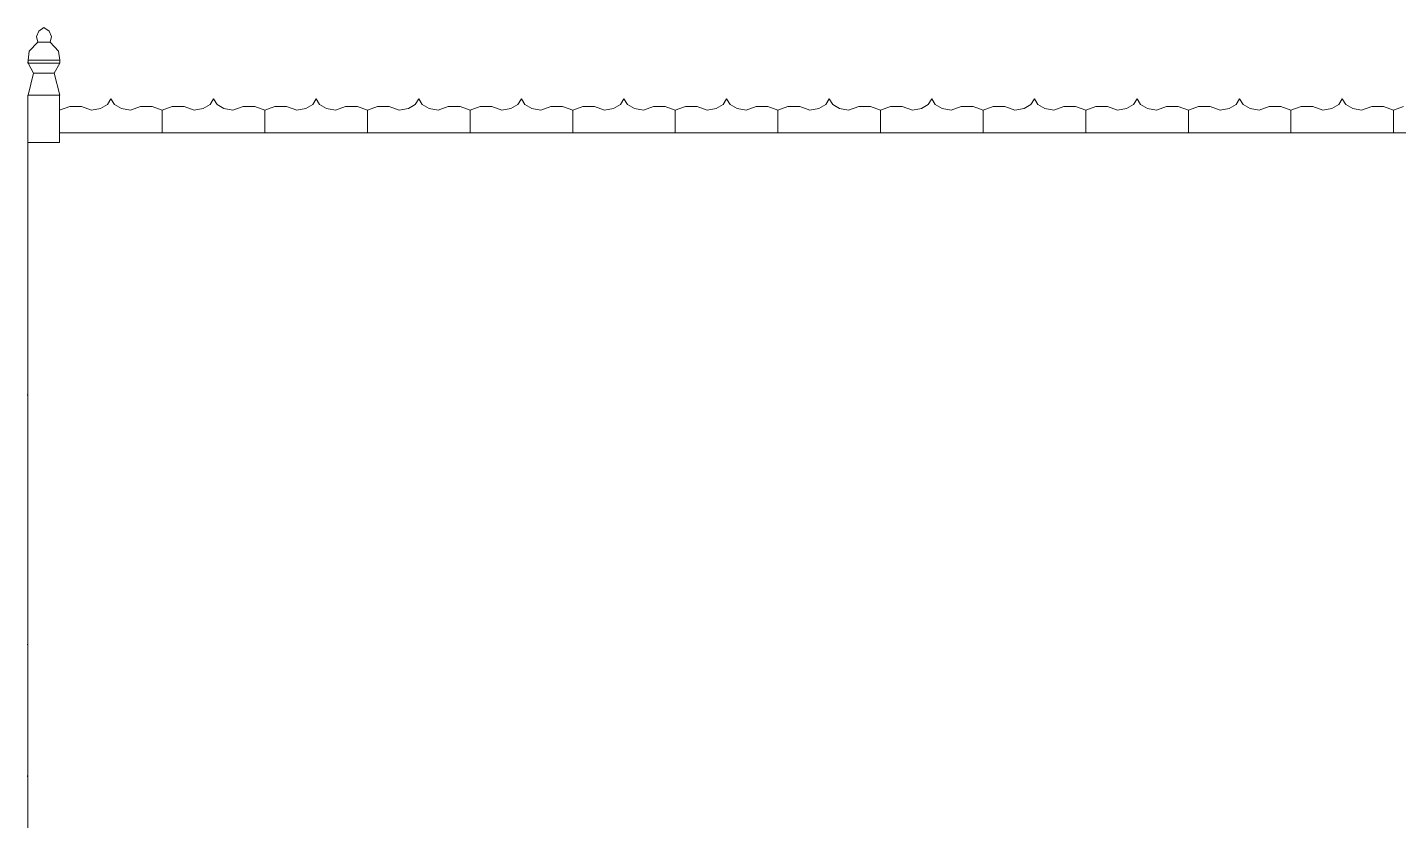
# Model space of a CAD drawing. Header units: inches. Extents: x 16.2 to 49.2, y 7.1 to 20.7.
# Drawn here: x 38.923 to 42.798, y 18.503 to 20.744 of the extents above; entities that cross this region are included whole.
import ezdxf

# ---------------------------------------------------------------- set-up
doc = ezdxf.new("R2010")
doc.units = ezdxf.units.IN
doc.header["$MEASUREMENT"] = 0
doc.layers.add('0inne_gulv', color=252, linetype='Continuous', lineweight=13)

# ---------------------------------------------------------------- blocks, each defined once
blk = doc.blocks.new('DEREK SMALL HOUSE rs')
for p, q in [((-7.2226, 3.1018), (-7.2161, 3.1173)), ((-7.2193, 3.0856), (-7.2226, 3.1018)), ((-7.2161, 3.1173), (-7.2017, 3.1277)), ((-7.2017, 3.1277), (-7.1872, 3.1173)), ((-7.1872, 3.1173), (-7.1807, 3.1018)), ((-7.1807, 3.1018), (-7.184, 3.0856)), ((-7.2431, 3.0606), (-7.2193, 3.0856)), ((-7.2193, 3.0856), (-7.184, 3.0856)), ((-7.184, 3.0856), (-7.1602, 3.0606)), ((-7.2475, 3.0281), (-7.2466, 3.0349)), ((-7.2466, 3.0265), (-7.2475, 3.0281)), ((-7.2466, 3.0349), (-7.2431, 3.0606)), ((-7.2466, 3.0265), (-7.2466, 3.0349)), ((-7.2466, 3.0349), (-7.1567, 3.0349)), ((-7.2309, 2.9988), (-7.2466, 3.0265)), ((-7.2466, 3.0265), (-7.1567, 3.0265)), ((-7.1567, 3.0265), (-7.1724, 2.9988)), ((-7.1602, 3.0606), (-7.1567, 3.0349)), ((-7.1567, 3.0349), (-7.1567, 3.0265)), ((-7.2466, 2.936), (-7.2309, 2.9988)), ((-7.2309, 2.9988), (-7.1724, 2.9988)), ((-7.1724, 2.9988), (-7.1567, 2.936)), ((-7.2475, 2.936), (-7.2466, 2.936)), ((-7.2475, 2.8029), (-7.2475, 2.936)), ((-7.2466, 2.936), (-7.1574, 2.936)), ((-7.1574, 2.936), (-7.1567, 2.936)), ((-7.1574, 2.8936), (-7.1574, 2.936)), ((-7.0418, 2.8988), (-7.0223, 2.9101)), ((-7.0223, 2.9101), (-7.0124, 2.9256)), ((-7.0025, 2.9101), (-7.0124, 2.9256)), ((-6.983, 2.8988), (-7.0025, 2.9101)), ((-6.7518, 2.8988), (-6.7323, 2.9101)), ((-6.7323, 2.9101), (-6.7224, 2.9256)), ((-6.7125, 2.9101), (-6.7224, 2.9256)), ((-6.693, 2.8988), (-6.7125, 2.9101)), ((-6.4619, 2.8988), (-6.4423, 2.9101)), ((-6.4423, 2.9101), (-6.4324, 2.9256)), ((-6.4226, 2.9101), (-6.4324, 2.9256)), ((-6.403, 2.8988), (-6.4226, 2.9101)), ((-6.1719, 2.8988), (-6.1524, 2.9101)), ((-6.1524, 2.9101), (-6.1425, 2.9256)), ((-6.1326, 2.9101), (-6.1425, 2.9256)), ((-6.113, 2.8988), (-6.1326, 2.9101)), ((-5.8819, 2.8988), (-5.8624, 2.9101)), ((-5.8624, 2.9101), (-5.8525, 2.9256)), ((-5.8426, 2.9101), (-5.8525, 2.9256)), ((-5.8231, 2.8988), (-5.8426, 2.9101)), ((-5.5919, 2.8988), (-5.5724, 2.9101)), ((-5.5724, 2.9101), (-5.5625, 2.9256)), ((-5.5526, 2.9101), (-5.5625, 2.9256)), ((-5.5331, 2.8988), (-5.5526, 2.9101)), ((-5.302, 2.8988), (-5.2824, 2.9101)), ((-5.2824, 2.9101), (-5.2725, 2.9256)), ((-5.2626, 2.9101), (-5.2725, 2.9256)), ((-5.2431, 2.8988), (-5.2626, 2.9101)), ((-5.012, 2.8988), (-4.9924, 2.9101)), ((-4.9924, 2.9101), (-4.9826, 2.9256)), ((-4.9727, 2.9101), (-4.9826, 2.9256)), ((-4.9531, 2.8988), (-4.9727, 2.9101)), ((-4.722, 2.8988), (-4.7025, 2.9101)), ((-4.7025, 2.9101), (-4.6926, 2.9256)), ((-4.6827, 2.9101), (-4.6926, 2.9256)), ((-4.6632, 2.8988), (-4.6827, 2.9101)), ((-4.432, 2.8988), (-4.4125, 2.9101)), ((-4.4125, 2.9101), (-4.4026, 2.9256)), ((-4.3927, 2.9101), (-4.4026, 2.9256)), ((-4.3732, 2.8988), (-4.3927, 2.9101)), ((-4.1421, 2.8988), (-4.1225, 2.9101)), ((-4.1225, 2.9101), (-4.1126, 2.9256)), ((-4.1027, 2.9101), (-4.1126, 2.9256)), ((-4.0832, 2.8988), (-4.1027, 2.9101)), ((-3.8521, 2.8988), (-3.8325, 2.9101)), ((-3.8325, 2.9101), (-3.8227, 2.9256)), ((-3.8128, 2.9101), (-3.8227, 2.9256)), ((-3.7932, 2.8988), (-3.8128, 2.9101)), ((-3.5621, 2.8988), (-3.5426, 2.9101)), ((-3.5426, 2.9101), (-3.5327, 2.9256)), ((-3.5228, 2.9101), (-3.5327, 2.9256)), ((-3.5032, 2.8988), (-3.5228, 2.9101)), ((-7.1574, 2.8936), (-7.1289, 2.9042)), ((-7.1574, 2.8297), (-7.1574, 2.8936)), ((-7.1289, 2.9042), (-7.0958, 2.9042)), ((-7.0958, 2.9042), (-7.0673, 2.8936)), ((-7.0673, 2.8936), (-7.0418, 2.8988)), ((-6.9575, 2.8936), (-6.983, 2.8988)), ((-6.929, 2.9042), (-6.9575, 2.8936)), ((-6.8959, 2.9042), (-6.929, 2.9042)), ((-6.8674, 2.8936), (-6.8959, 2.9042)), ((-6.8674, 2.8936), (-6.839, 2.9042)), ((-6.8674, 2.8297), (-6.8674, 2.8936)), ((-6.839, 2.9042), (-6.8058, 2.9042)), ((-6.8058, 2.9042), (-6.7773, 2.8936)), ((-6.7773, 2.8936), (-6.7518, 2.8988)), ((-6.6675, 2.8936), (-6.693, 2.8988)), ((-6.6391, 2.9042), (-6.6675, 2.8936)), ((-6.6059, 2.9042), (-6.6391, 2.9042)), ((-6.5774, 2.8936), (-6.6059, 2.9042)), ((-6.5774, 2.8936), (-6.549, 2.9042)), ((-6.5774, 2.8297), (-6.5774, 2.8936)), ((-6.549, 2.9042), (-6.5158, 2.9042)), ((-6.5158, 2.9042), (-6.4873, 2.8936)), ((-6.4873, 2.8936), (-6.4619, 2.8988)), ((-6.3775, 2.8936), (-6.403, 2.8988)), ((-6.3491, 2.9042), (-6.3775, 2.8936)), ((-6.3159, 2.9042), (-6.3491, 2.9042)), ((-6.2875, 2.8936), (-6.3159, 2.9042)), ((-6.2875, 2.8936), (-6.259, 2.9042)), ((-6.2875, 2.8297), (-6.2875, 2.8936)), ((-6.259, 2.9042), (-6.2258, 2.9042)), ((-6.2258, 2.9042), (-6.1974, 2.8936)), ((-6.1974, 2.8936), (-6.1719, 2.8988)), ((-6.0876, 2.8936), (-6.113, 2.8988)), ((-6.0591, 2.9042), (-6.0876, 2.8936)), ((-6.0259, 2.9042), (-6.0591, 2.9042)), ((-5.9975, 2.8936), (-6.0259, 2.9042)), ((-5.9975, 2.8936), (-5.969, 2.9042)), ((-5.9975, 2.8297), (-5.9975, 2.8936)), ((-5.969, 2.9042), (-5.9358, 2.9042)), ((-5.9358, 2.9042), (-5.9074, 2.8936)), ((-5.9074, 2.8936), (-5.8819, 2.8988)), ((-5.7976, 2.8936), (-5.8231, 2.8988)), ((-5.7691, 2.9042), (-5.7976, 2.8936)), ((-5.736, 2.9042), (-5.7691, 2.9042)), ((-5.7075, 2.8936), (-5.736, 2.9042)), ((-5.7075, 2.8936), (-5.679, 2.9042)), ((-5.7075, 2.8297), (-5.7075, 2.8936)), ((-5.679, 2.9042), (-5.6459, 2.9042)), ((-5.6459, 2.9042), (-5.6174, 2.8936)), ((-5.6174, 2.8936), (-5.5919, 2.8988)), ((-5.5076, 2.8936), (-5.5331, 2.8988)), ((-5.4792, 2.9042), (-5.5076, 2.8936)), ((-5.446, 2.9042), (-5.4792, 2.9042)), ((-5.4175, 2.8936), (-5.446, 2.9042)), ((-5.4175, 2.8936), (-5.3891, 2.9042)), ((-5.4175, 2.8297), (-5.4175, 2.8936)), ((-5.3891, 2.9042), (-5.3559, 2.9042)), ((-5.3559, 2.9042), (-5.3274, 2.8936)), ((-5.3274, 2.8936), (-5.302, 2.8988)), ((-5.2176, 2.8936), (-5.2431, 2.8988)), ((-5.1892, 2.9042), (-5.2176, 2.8936)), ((-5.156, 2.9042), (-5.1892, 2.9042)), ((-5.1275, 2.8936), (-5.156, 2.9042)), ((-5.1275, 2.8936), (-5.0991, 2.9042)), ((-5.1275, 2.8297), (-5.1275, 2.8936)), ((-5.0991, 2.9042), (-5.0659, 2.9042)), ((-5.0659, 2.9042), (-5.0375, 2.8936)), ((-5.0375, 2.8936), (-5.012, 2.8988)), ((-4.9277, 2.8936), (-4.9531, 2.8988)), ((-4.8992, 2.9042), (-4.9277, 2.8936)), ((-4.866, 2.9042), (-4.8992, 2.9042)), ((-4.8376, 2.8936), (-4.866, 2.9042)), ((-4.8376, 2.8936), (-4.8091, 2.9042)), ((-4.8376, 2.8297), (-4.8376, 2.8936)), ((-4.8091, 2.9042), (-4.7759, 2.9042)), ((-4.7759, 2.9042), (-4.7475, 2.8936)), ((-4.7475, 2.8936), (-4.722, 2.8988)), ((-4.6377, 2.8936), (-4.6632, 2.8988)), ((-4.6092, 2.9042), (-4.6377, 2.8936)), ((-4.5761, 2.9042), (-4.6092, 2.9042)), ((-4.5476, 2.8936), (-4.5761, 2.9042)), ((-4.5476, 2.8936), (-4.5191, 2.9042)), ((-4.5476, 2.8297), (-4.5476, 2.8936)), ((-4.5191, 2.9042), (-4.486, 2.9042)), ((-4.486, 2.9042), (-4.4575, 2.8936)), ((-4.4575, 2.8936), (-4.432, 2.8988)), ((-4.3477, 2.8936), (-4.3732, 2.8988)), ((-4.3192, 2.9042), (-4.3477, 2.8936)), ((-4.2861, 2.9042), (-4.3192, 2.9042)), ((-4.2576, 2.8936), (-4.2861, 2.9042)), ((-4.2576, 2.8936), (-4.2292, 2.9042)), ((-4.2576, 2.8297), (-4.2576, 2.8936)), ((-4.2292, 2.9042), (-4.196, 2.9042)), ((-4.196, 2.9042), (-4.1675, 2.8936)), ((-4.1675, 2.8936), (-4.1421, 2.8988)), ((-4.0577, 2.8936), (-4.0832, 2.8988)), ((-4.0293, 2.9042), (-4.0577, 2.8936)), ((-3.9961, 2.9042), (-4.0293, 2.9042)), ((-3.9676, 2.8936), (-3.9961, 2.9042)), ((-3.9676, 2.8936), (-3.9392, 2.9042)), ((-3.9676, 2.8297), (-3.9676, 2.8936)), ((-3.9392, 2.9042), (-3.906, 2.9042)), ((-3.906, 2.9042), (-3.8775, 2.8936)), ((-3.8775, 2.8936), (-3.8521, 2.8988)), ((-3.7678, 2.8936), (-3.7932, 2.8988)), ((-3.7393, 2.9042), (-3.7678, 2.8936)), ((-3.7061, 2.9042), (-3.7393, 2.9042)), ((-3.6777, 2.8936), (-3.7061, 2.9042)), ((-3.6777, 2.8936), (-3.6492, 2.9042)), ((-3.6777, 2.8297), (-3.6777, 2.8936)), ((-3.6492, 2.9042), (-3.616, 2.9042)), ((-3.616, 2.9042), (-3.5876, 2.8936)), ((-3.5876, 2.8936), (-3.5621, 2.8988)), ((-3.4778, 2.8936), (-3.5032, 2.8988)), ((-3.4493, 2.9042), (-3.4778, 2.8936)), ((-3.4161, 2.9042), (-3.4493, 2.9042)), ((-3.3877, 2.8936), (-3.4161, 2.9042)), ((-3.3877, 2.8936), (-3.3592, 2.9042)), ((-3.3877, 2.8297), (-3.3877, 2.8936)), ((-7.1574, 2.8297), (-6.8674, 2.8297)), ((-7.1574, 2.8029), (-7.1574, 2.8297)), ((-6.8674, 2.8297), (-6.5774, 2.8297)), ((-6.5774, 2.8297), (-6.2875, 2.8297)), ((-6.2875, 2.8297), (-5.9975, 2.8297)), ((-5.9975, 2.8297), (-5.7075, 2.8297)), ((-5.7075, 2.8297), (-5.4175, 2.8297)), ((-5.4175, 2.8297), (-5.1275, 2.8297)), ((-5.1275, 2.8297), (-4.8376, 2.8297)), ((-4.8376, 2.8297), (-4.5476, 2.8297)), ((-4.5476, 2.8297), (-4.2576, 2.8297)), ((-4.2576, 2.8297), (-3.9676, 2.8297)), ((-3.9676, 2.8297), (-3.6777, 2.8297)), ((-3.6777, 2.8297), (-3.3877, 2.8297)), ((-3.3877, 2.8297), (-3.0977, 2.8297)), ((-7.2475, 2.8029), (-7.1574, 2.8029)), ((-7.2475, 2.0902), (-7.2475, 2.8029)), ((-7.2475, 2.0902), (-7.2481, 2.0891)), ((-7.2481, 2.0891), (-7.2475, 2.0842)), ((-7.2475, 2.0902), (-7.2475, 2.0842)), ((-7.2475, 2.0842), (-7.2475, 1.3851)), ((-7.2475, 1.3851), (-7.2481, 1.3843)), ((-7.2481, 1.3843), (-7.2475, 1.3809)), ((-7.2475, 1.3851), (-7.2475, 1.3809)), ((-7.2475, 1.3809), (-7.2475, 1.0181)), ((-7.2484, 1.0113), (-7.2475, 1.0181)), ((-7.2475, 1.0097), (-7.2484, 1.0113)), ((-7.2475, 1.0181), (-7.2475, 1.0097)), ((-7.2475, 0.8233), (-7.2475, 1.0097))]:
    blk.add_line(p, q)

msp = doc.modelspace()

# ---------------------------------------------------------------- block references
at = {"layer": '0inne_gulv'}
msp.add_blockref('DEREK SMALL HOUSE rs', (46.1712, 17.6167), dxfattribs=at)

doc.saveas('drawing.dxf')
